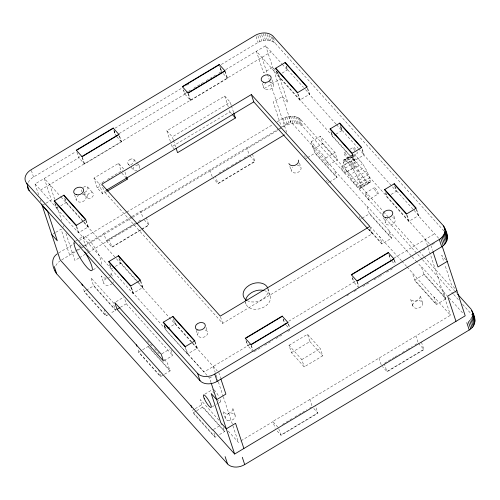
<?xml version="1.0" encoding="UTF-8"?>
<svg xmlns="http://www.w3.org/2000/svg" width="500" height="500" viewBox="0 0 500 500"><rect width="100%" height="100%" fill="white"/><g stroke="black" fill="none" stroke-linecap="round" stroke-linejoin="round"><path stroke-width="0.38" stroke-dasharray="2.5 1.88" d="M110.594 275.419L111.075 274.431L111.044 272.481L112.25 276.131M343.219 160.738L343.781 159.925L353.013 154.388L354.144 154.544C362.2 161.406 368.569 171.531 370.331 182.019L369.775 182.831L360.544 188.363L359.412 188.206C351.356 181.344 344.988 171.225 343.219 160.738L352.456 155.206L353.013 154.388M360.544 188.363L361.1 187.55L370.331 182.019M135.669 165.425L138.269 164.85A3.669 2.444 -41.9 0 1 138.537 169.225M28.306 182.431A12.844 9.194 -18.3 0 1 33.544 177.025L75.644 151.788M115.069 128.156L181.894 88.094M186.569 85.294L189.244 83.688M221.319 64.463L258.075 42.431C263.263 39.719 270.387 39.044 275.087 43.087L443.963 230.987M187.825 91.75L184.525 93.731L190.562 100.444L227.5 78.3L225.325 71.731M188.481 91.356L191.119 89.775M193.762 88.194L203.656 82.263M206.294 80.681L212.887 76.725M213.55 76.331L216.188 74.75M218.825 73.169L221.462 71.581L219.775 66.475M79.975 156.713L78.656 157.506L84.513 164.019L121.45 141.875L119.275 135.3M186.025 93.144L184.706 93.931L183.5 90.281M38.612 194.731L35.05 183.962L78.838 157.713L76.725 151.662M119.1 133.575L184.887 94.138L183.444 89.756M225.694 69.675L265.619 45.738L281.788 63.731M40.538 190.062L271.106 51.844M42.831 205.1L45.469 203.519M46.131 203.125L51.406 199.963L44.288 178.425L60.456 196.412M170.413 141.544L166.85 130.756L224.719 96.069L230.206 102.169L231.156 105.05M106.675 191.537L102.681 193.931L97.194 187.825L93.975 178.088L118.6 163.325L124.087 169.431M173.287 139.738L172.331 136.862L230.206 102.169M86.131 220.306L88.306 226.875L78.456 232.781L56.506 208.363L58.137 207.387M60.775 205.806L66.356 202.456L65.15 198.806M307.712 88.356L309.644 94.194L299.794 100.1L277.844 75.681L279.469 74.7M282.106 73.119L287.694 69.775L286.488 66.125M102.681 193.931L99.456 184.194L104.781 181.006M107.444 179.406L122.756 170.231M97.194 187.825L101.188 185.431M264.269 88.513L280.894 78.544M174.575 149.35L172.081 146.575L229.95 111.881L229.237 109.725M370.112 227.156L372.281 233.731L222.675 323.413L104.156 191.544L105.487 190.744M53.15 233.912L55.131 232.725M55.788 232.325L61.069 229.163L69.394 254.35L75.375 250.769M75.85 240.825L83.769 236.075M58.656 252.956L75.362 242.938M79.369 240.538L126.15 212.494M126.812 212.094L273.163 124.369M277.169 121.962C283.369 117.163 293.337 113.287 300.2 119.012L383.069 211.225M131.475 216.825L103.769 233.431L106.363 240.938L135.387 223.538M132.131 216.431L140.706 211.287L143.062 218.062M76.044 250.369L79.362 248.375M80.031 247.981L82.688 246.388M83.35 245.987L103.95 233.637M140.894 211.494L246.756 147.719L249.356 155.219M246.944 147.919L278.175 129.194M278.837 128.8L281.494 127.206M282.156 126.806L290.731 121.669L265.619 45.738M61.737 259.856L77.106 250.644M77.775 250.244L81.119 248.238M81.788 247.838L84.456 246.238M85.125 245.837L131.9 217.794M132.569 217.394L278.913 129.662M279.581 129.262C285.781 124.462 295.75 120.588 302.613 126.319L381.838 214.462M135.869 222.938L106.181 240.738L112.037 247.25L141.062 229.85M138.506 221.356L141.144 219.775M218.831 173.206L228.725 167.275M231.363 165.694L241.256 159.762M243.894 158.181L248.512 155.412M78.869 258.069L74.881 260.456L65.812 233.038M79.538 257.669L84.85 254.481M85.512 254.081L87.506 252.887M88.175 252.488L136.006 224.131M141.719 229.45L148.975 225.1L143.306 218.794M93.131 269.825L97.088 267.456M311.163 141.756L320.394 136.219L335.031 152.5L337.444 159.8L328.206 165.338L313.575 149.056L311.163 141.756L325.794 158.038L328.206 165.338M312.494 145.887L312.806 145.7L334.75 170.125L334.444 170.306L336.856 177.606L314.913 153.188L312.494 145.887L290.731 121.669M140.731 280.894L142.906 287.469L132.963 293.425L111.013 269.006L112.638 268.031M115.275 266.45L120.956 263.044L119.75 259.394M362.212 149L364.144 154.838L354.294 160.744L332.344 136.325L335.294 134.556M335.95 134.162L342.2 130.419L340.988 126.769M313.575 149.056L322.812 143.519L320.394 136.219M85.662 290.613L84.031 291.594L105.981 316.012L109.588 313.85M86.319 290.219L93.881 285.688L115.831 310.106L110.244 313.456M305.675 158.725L306.994 157.931M307.656 157.537L315.219 153L337.169 177.425L329.6 181.956M325.794 158.038L335.031 152.5M344.263 152.731L347.562 150.756M350.2 149.175L353.494 147.2A3.669 0.769 59.1 0 1 356.081 150.075M343.781 159.925L344.906 160.081L354.144 154.544M347.987 159.056A3.669 0.769 59.1 0 0 345.819 154.069A3.669 0.769 59.1 0 0 344.562 154.556A3.669 0.769 59.1 0 0 347.987 159.056L357.219 153.519M343.275 162.469L352.506 156.931L352.456 155.206M344.906 160.081L346.531 161.2L355.769 155.662M343.931 164.988L353.162 159.45L352.506 156.931M116.088 301.712L124.006 296.962M341.388 166.762L350.625 161.225M346.531 161.2L348.537 163.194L357.775 157.656M345.15 168.137L354.381 162.6L353.162 159.45M348.537 163.194L350.794 165.938L360.025 160.4M120.325 307.337L126.256 303.781L124.681 299.006M327.625 183.144L328.944 182.35M346.844 171.688L356.075 166.156L354.381 162.6M345.112 173.081A3.669 0.769 59.1 0 0 342.944 168.1A3.669 0.769 59.1 0 0 341.694 168.588A3.669 0.769 59.1 0 0 345.112 173.081L354.344 167.544A3.669 0.769 59.1 0 0 352.181 162.562A3.669 0.769 59.1 0 0 350.925 163.05A3.669 0.769 59.1 0 0 354.344 167.544M350.794 165.938L353.137 169.244L362.375 163.706M348.9 175.413L358.137 169.875L356.075 166.156M361.1 187.55L360.387 183.306L355.419 172.875L364.656 167.344M351.181 179.05L360.419 173.512L365.019 179.562L368.644 182.675L369.775 182.831M357.475 176.6L366.712 171.062M353.525 182.356L362.762 176.819M359.175 180.156L368.406 174.619M355.781 185.1L365.019 179.562M360.387 183.306L369.625 177.769M357.788 187.094L367.025 181.556M361.05 185.825L370.281 180.287M359.412 188.206L368.644 182.675M365.163 193.219L374.4 187.681M368.888 199.537A3.669 0.769 59.1 0 0 366.725 194.556A3.669 0.769 59.1 0 0 365.469 195.044A3.669 0.769 59.1 0 0 368.888 199.537L378.125 194A3.669 0.769 59.1 0 0 375.956 189.019A3.669 0.769 59.1 0 0 374.7 189.506A3.669 0.769 59.1 0 0 378.125 194M367 206.531L367.306 206.344L389.256 230.769L388.95 230.95L391.362 238.25L369.412 213.831L367 206.531L334.444 170.306M195.144 341.6L197.312 348.169L187.463 354.075L165.519 329.65L167.144 328.675M167.8 328.281L175.369 323.75L174.163 320.094M416.719 209.644L418.65 215.487L408.8 221.388L386.85 196.969L387.156 196.788L385.95 193.131M391.119 194.412L396.7 191.062L395.25 186.681M140.162 351.262L138.537 352.238L160.487 376.656L170.338 370.75L148.387 346.331L140.825 350.863M360.181 219.369L361.5 218.575M362.156 218.181L369.725 213.65L391.669 238.069L381.819 243.975L368.038 228.637M161.887 353.794L169.8 349.05M164.137 360.613L172.719 355.469L170.912 350.019M401.419 260.637L370.731 227.019M253.325 351.856L247.656 345.544L249.638 344.363M358.875 287.725L353.706 281.975L355.025 281.181M249.819 344.562L204.031 372.013L166.15 330.369M288.769 321.213L355.206 281.388M394.15 258.038L434.619 233.781M210.975 382.456L209.537 378.106L211.688 376.819M346.75 295.85L349.406 294.256M354.062 291.469L356.719 289.875M422.9 250.2L425.556 248.612M432.194 244.631L434.831 243.05M254.169 351.662L262.087 346.919M264.725 345.337L272.638 340.594M275.938 338.612L281.875 335.056M287.812 331.494L290.45 329.913M362.856 286.506L368.794 282.95M374.069 279.788L378.688 277.019M379.35 276.625L383.306 274.25M386.606 272.275L392.544 268.712M204.944 394.094L212.862 389.35M289.019 345.344L307.488 334.275L320.294 348.519L322.706 355.819L304.237 366.894L291.431 352.644L289.019 345.344L301.819 359.588L304.237 366.894M407.1 266.962L433.913 297.319L434.219 297.131L450.494 315.244L415.944 335.962L418.113 342.531M421.506 267.175L421.812 266.994L443.762 291.413L443.45 291.6L445.869 298.9L423.919 274.475L421.506 267.175L417.369 262.575M194.525 409.075L192.544 410.262L193.35 412.694L215.3 437.119L213.85 432.738M195.181 408.681L201.781 404.725M291.431 352.644L309.906 341.575L307.488 334.275M195.987 411.112L193.044 412.881L214.988 437.3L217.938 435.538M196.65 410.719L202.894 406.975L224.838 431.4L218.594 435.138M212.394 406.737L215.694 404.756M216.35 404.363L218.331 403.175M218.994 402.781L220.312 401.987M301.819 359.588L320.294 348.519M213.544 429.419L222.119 424.281M309.481 408.212L312.306 406.838L309.894 399.531L415.944 335.962M282.438 424.425L292.331 418.494M294.969 416.912L306.844 409.794M384.531 363.225L387.831 361.25M388.488 360.85L394.425 357.294M395.087 356.9L399.7 354.131M402.344 352.55L406.956 349.781M407.619 349.387L412.238 346.619M414.875 345.037L417.512 343.45M228.219 431.056L238.388 442.356L240.381 441.163M241.05 440.763L272.95 421.681L275.125 428.25M106.281 278C104.475 278.281 102.219 277.819 101.394 276L103.806 283.3M336.581 124.7L341.887 130.6L340.2 125.494M116.412 258.688L217.269 370.906M207.05 375.35L187.769 353.888L185.6 347.319M287.694 69.775L303.519 87.381M305.556 89.65L309.644 94.194M342.2 130.419L358.019 148.025M358.531 148.594L364.144 154.838M396.7 191.062L413.544 209.806M414.056 210.375L418.65 215.487M282.3 64.3L287.387 69.956L285.938 65.575M336.069 124.131L309.331 94.381L307.162 87.806M438.612 238.219L418.344 215.669L416.169 209.1M278.231 73.381L272.744 67.275L263.506 72.812L256.388 51.275L429.375 243.756M445.731 259.756L441.744 255.319L443.844 261.669M454.894 288.406L451.4 284.525L444.819 264.619M322.812 143.519L337.444 159.8M383.594 211.806L418.512 250.662M419.038 251.238L423.725 256.456M424.25 257.038L454.475 290.675M455 291.256L457.081 293.575M385.487 218.525L421.969 259.119M422.494 259.7L453.244 293.919M453.762 294.494L458.975 300.294M462.625 304.356L472.006 314.794M388.95 230.95L411.688 256.25M412.2 256.825L416.856 262M443.45 291.6L447.081 295.631M449.15 297.938L463.144 313.506M401.931 261.212L406.587 266.388M368.856 229.025L382.125 243.787L379.712 236.488M368.106 229.081L372.281 233.731M221.462 71.581L219.719 65.95M223.325 73.656L227.5 78.3M391.825 261.144L394.819 264.475M229.95 111.881L231.45 113.55M249.856 155.775L255.025 161.531L218.088 183.675L213.412 178.475M418.356 343.263L424.025 349.569L387.088 371.712L382.413 366.519M166.85 130.756L172.331 136.862M309.906 341.575L322.706 355.819M116.775 136.675L121.45 141.875M286.275 325.269L288.769 328.044M133.856 159.462L137.344 163.35M137.844 163.9L139.338 165.569M128.112 164.006L133.6 170.113M121.819 173.062L126.306 178.056M309.894 399.531L272.769 421.475L278.438 427.781L280.85 435.087L317.794 412.938L315.375 405.637M313.8 408.5L317.975 413.144L281.038 435.288L276.363 430.087M93.975 178.088L99.456 184.194M87.575 187.006L93.062 193.106M83.537 193.494L87.531 197.931M120.956 263.044L137.8 281.788M138.312 282.356L142.906 287.469M66.356 202.456L88.306 226.875M175.369 323.75L192.213 342.488M192.719 343.056L197.312 348.169M60.963 196.981L83.406 221.95M83.912 222.519L115.9 258.113M35.05 183.962L56.812 208.175L55.369 203.8M164.562 325.55L165.95 329.606L133.269 293.244L131.094 286.675L133.394 293.381M208.562 377.019L209.537 378.106M126.256 303.781L172.719 355.469M147.506 340.731L152.606 346.413M154.65 348.688L159.756 354.363M164.35 359.475L167.919 363.45L167.613 363.638L170.025 370.938L148.081 346.512M218.85 420.119L200.475 399.675L200.169 399.862L202.581 407.163L224.531 431.581L223.081 427.2M358.137 169.875L360.419 173.512M353.137 169.244L355.419 172.875M113.925 130.425L115.544 134.925M430.869 245.425L432.531 250.45M425.387 239.319L450.494 315.244M407.175 215.362L409.106 221.206M434.219 297.131L436.631 304.431L414.681 280.012L412.269 272.712M406.625 214.819L408.8 221.388M394.706 186.137L396.394 191.25L363.837 155.025L361.662 148.456M393.825 215.85L395.037 219.5M422.562 302.731L420.144 295.431C421.294 300.312 412.85 303.256 410.494 298.95L412.906 306.25M385.4 192.587L386.85 196.969M383.694 217.906L385.381 223.019M394.325 259.769L395.531 263.419M394.387 260.294L395.594 263.95M421.425 342.062L423.844 349.369L386.9 371.512L384.487 364.212M389.137 254.919L390.588 259.3M388.956 254.719L390.406 259.1M352.669 154.719L354.6 160.562M352.119 154.175L354.294 160.744M331.45 132.487L332.656 136.137M359.212 216.45L359.7 217.906M330.9 131.944L332.344 136.325M298.169 94.075L300.1 99.913M326.656 180.225L327.144 181.681M297.619 93.531L299.794 100.1M357.388 281.913L358.837 286.294M357.206 281.712L358.65 286.094M273.4 37.975L275.087 43.087M300.2 119.012L302.613 126.319M352.444 277.794L353.888 282.175M379 358.106L381.175 364.675M352.256 277.594L353.706 281.975M272.2 37.038L273.894 42.144M299 118.075L301.419 125.375M270.806 36.269L272.494 41.375M297.606 117.306L300.019 124.606M268.994 34.95L270.925 40.794M296.031 116.719L298.45 124.025M267.281 34.569L269.212 40.412M294.319 116.337L296.737 123.637M265.219 33.663L267.394 40.231M292.506 116.163L294.919 123.462M278.469 74.112L287.887 102.587L282.4 96.481L273.169 102.019L281.294 126.594M276.7 71.112L278.15 75.494M304.713 155.8L305.194 157.262M276.394 71.3L277.844 75.681M263.337 33.694L265.506 40.269M290.619 116.194L293.031 123.494M261.663 34.669L263.594 40.512M288.706 116.438L291.119 123.737M259.762 35.119L261.694 40.956M286.8 116.888L289.219 124.188M257.906 35.763L259.837 41.6M284.95 117.531L287.362 124.831M271.956 79.787L273.406 84.169M299.481 163.019L300.931 167.4M256.137 36.587L258.075 42.431M283.181 118.356L285.6 125.656M261.875 57.381L267.219 73.55M267.462 74.287L269.163 79.431M269.406 80.162L286.981 133.312M262.306 83.306L263.756 87.688M289.831 166.537L291.281 170.912M225.144 71.525L227.319 78.094M252.431 154.025L254.844 161.325L217.9 183.469L215.487 176.169M220.381 67.613L221.831 71.994M231.394 105.769L233.538 112.238M224.719 96.069L228.287 106.85M288.519 324.075L289.725 327.725M288.337 323.869L289.544 327.519M283.331 319.225L284.538 322.875M283.15 319.019L284.6 323.4M267.944 288.725L270.119 295.3M188.388 93.875L190.562 100.444M188.206 93.669L190.375 100.244M210 170.062L212.175 176.637M245.506 302.625L245.987 304.088M251.337 345.487L252.787 349.869M251.156 345.288L252.6 349.663M246.394 341.369L247.838 345.75M245.969 340.438L247.656 345.544M173.525 140.463L175.662 146.931M171.363 144.419L172.081 146.575M220.5 316.844L222.675 323.413M206.112 327.506L207.562 331.887M235.087 415.119L232.675 407.812C233.819 412.7 225.375 415.644 223.019 411.331L225.438 418.631M218.775 372.569L220.669 378.312M213.269 366.475L215.219 372.369M216.194 375.312L218.144 381.206M218.388 381.944L223.025 395.944M223.269 396.681L238.388 442.356M196.219 330.294L197.913 335.4M194.831 341.781L197.006 348.35M119.338 135.831L121.269 141.669M146.381 217.6L148.794 224.9L111.85 247.044L109.438 239.744M114.087 130.456L115.6 135.363M113.969 130.775L115.412 135.156M185.294 347.5L187.463 354.075M125.006 172.213L126.844 177.775M173.369 318.819L175.056 323.931M118.6 163.325L121.131 170.975M164.619 325.819L165.825 329.469M164.069 325.275L165.519 329.65M140.425 281.081L142.594 287.65M102.706 187.162L104.156 191.544M158.619 369.9L160.794 376.475L138.844 352.05L137.637 348.4M130.787 286.856L132.963 293.425M118.956 258.119L120.65 263.231M82.338 157.45L84.513 164.019M82.156 157.244L84.325 163.812M109.869 264.444L111.319 268.825L78.763 232.6L76.588 226.025M109.562 264.625L111.013 269.006M84.488 192.175L85.931 196.556M85.825 220.494L88 227.062M74.594 194.963L76.281 200.069M104.119 309.256L106.287 315.825L84.344 291.406L83.131 287.756M76.281 226.213L78.456 232.781M64.6 198.263L66.05 202.644M49.775 184.531L54.631 199.225M57.062 206.575L61.681 220.544M63.381 225.688L63.869 227.156M54.819 203.25L56.506 208.363M31.369 170.456L33.544 177.025M40.275 199.756L40.987 201.906M340.15 125.438L341.719 130.425M82.344 194.469A5.138 3.675 -18.3 0 1 85.481 199.488A5.138 3.675 -18.3 0 1 77.606 201.544A5.138 3.675 -18.3 0 1 78.55 195.463M205.188 329.981A5.138 3.675 -18.3 0 1 206.875 335.138A5.138 3.675 -18.3 0 1 199.562 337.05A5.138 3.675 -18.3 0 1 199.15 331.562M392.663 217.6A5.138 3.675 -18.3 0 1 394.087 223.056A5.138 3.675 -18.3 0 1 386.406 224.3A5.138 3.675 -18.3 0 1 387.65 218.412M55.831 265.656A12.844 9.194 -18.3 0 1 59.719 261.163M113.494 281.731A5.138 3.675 -18.3 0 1 113.006 282.719M112.219 283.625A5.138 3.675 -18.3 0 1 104.694 284.475A5.138 3.675 -18.3 0 1 106.075 278.694M108.569 277.781A5.138 3.675 -18.3 0 1 109.869 277.7M297.344 165.319A5.138 3.675 -18.3 0 1 300.675 170.006A5.138 3.675 -18.3 0 1 293.281 172.7A5.138 3.675 -18.3 0 1 292.519 167.075M356.919 151.694A3.669 0.769 59.1 0 1 355.662 152.181M354.637 150.638A3.669 0.769 59.1 0 1 353.494 147.2M220.244 399.738A7.338 1.531 59.1 0 1 218.194 400.538M213.469 393A7.338 1.531 59.1 0 1 212.925 391.6M214.081 389.913A7.338 1.531 59.1 0 1 218.95 396.763M84.787 192.244A3.669 2.444 -41.9 0 0 87.875 189.037A3.669 2.444 -41.9 0 0 86.412 186.394L85.65 186.388A3.669 2.444 -41.9 0 0 83.231 187.544M82.044 191.831A3.669 2.444 -41.9 0 1 81.737 189.8M137.056 170.4A3.669 2.444 -41.9 0 1 133.444 169.831A3.669 2.444 -41.9 0 1 135.094 165.8M79.281 244.713A16.881 3.525 59.1 0 1 81.569 247.456M88.531 250.938A16.881 3.525 59.1 0 1 83.681 236.131A16.881 3.525 59.1 0 1 94.256 246.869A16.881 3.525 59.1 0 1 101.562 264.169M269.819 82.088A5.138 3.675 -18.3 0 1 272.95 87.106A5.138 3.675 -18.3 0 1 265.081 89.162A5.138 3.675 -18.3 0 1 266.019 83.081M264.181 290.538A12.844 9.194 -18.3 0 1 264.456 306.812L261.45 308.244A12.844 9.194 -18.3 0 1 245.519 301.725M267.9 288.562A12.844 9.194 -18.3 0 1 262.038 299.513L259.031 300.944A12.844 9.194 -18.3 0 1 247.494 300.794M412.875 304.3L412.719 305.3A5.138 3.675 -18.3 0 0 419.913 307.55A5.138 3.675 -18.3 0 0 420.906 301.087A5.138 3.675 -18.3 0 0 412.875 304.3M88.056 194.338L87.55 195.106A3.669 2.444 -41.9 0 0 88.688 198.55A3.669 2.444 -41.9 0 0 93.038 195.938A3.669 2.444 -41.9 0 0 91.9 192.494L91.137 192.494A3.669 2.444 -41.9 0 0 88.056 194.338M130.4 159.175L129.606 159.694A3.669 2.444 -41.9 0 0 128.394 164.331A3.669 2.444 -41.9 0 0 133.256 162.875A3.669 2.444 -41.9 0 0 132.781 158.75L130.4 159.175M91.469 278.387L91.163 278.569L93.575 285.869L115.525 310.294L113.112 302.987L113.419 302.806L91.469 278.387M424.225 274.294L414.375 280.2L436.325 304.619L446.175 298.712L424.225 274.294M227.806 420.538A5.138 3.675 -18.3 0 0 235.275 416.062A5.138 3.675 -18.3 0 0 227.7 414.025A5.138 3.675 -18.3 0 0 227.806 420.538"/><path stroke-width="0.75" d="M26.756 183.306L197.594 373.394A12.844 9.194 -18.3 0 0 214.769 374.056L439.3 239.462C443.638 236.831 447.081 230.631 443.631 226.006L272.675 35.788C267.975 31.744 260.85 32.413 255.656 35.125L31.131 169.725A12.844 9.194 -18.3 0 0 26.756 183.306L29.169 190.606L200.006 380.694A12.844 9.194 -18.3 0 0 217.188 381.356L441.712 246.762C448.55 242.675 448.656 235.037 444.85 228.538M55.069 270.619A12.844 9.194 -18.3 0 0 56.694 273.837L227.537 463.925A12.844 9.194 -18.3 0 0 244.713 464.588L469.237 329.988C476.075 325.906 476.181 318.269 472.375 311.769M57.306 253.856C50.881 257.781 52.069 266.144 55.406 271.775M41.7 204.062L60.163 259.887L212.575 430L212.881 429.819L234.65 454.031L465.219 315.812L442.244 246.35M76.425 150.406L113.369 128.262M182.475 86.838L219.419 64.688M81.912 156.512L118.856 134.369M187.963 92.938L224.906 70.794M251.35 94.556L101.737 184.244L220.263 316.112L369.869 226.431L251.35 94.556L253.762 101.856L367.581 228.5M106.156 190.344L253.762 101.856M107.338 191.137L127.306 179.169L126.844 177.775M233.775 112.956L235.438 117.987L177.569 152.681L176.137 148.369M284.325 134.906L136.669 223.731M117.025 309.312L114.769 302.5L161.225 354.194L163.481 361.006L117.025 309.312L119.663 307.731M245.425 338.45L282.369 316.306M351.475 274.875L388.413 252.731M250.912 344.556L287.85 322.413M356.962 280.981L393.9 258.837M447.231 261.425L437.994 266.962L433.006 251.881M456.887 290.625L447.65 296.163L455.981 321.35M284.969 62.656L306.919 87.075M339.475 123.3L361.425 147.725M393.981 183.95L415.925 208.369M275.738 68.194L297.681 92.613M330.238 128.837L352.188 153.256M384.744 189.481L406.694 213.906M457.606 294.156L471.156 309.231L471.881 311.425M232.444 114.656L235.438 117.987M126.306 178.056L127.306 179.169M118.231 255.931L140.181 280.35M63.637 195.338L85.581 219.762M172.644 316.631L194.594 341.05M54.4 200.875L76.35 225.3M108.906 261.519L130.85 285.944M163.406 322.169L185.356 346.587M42.175 205.5L47.663 211.6L57.319 240.806L51.831 234.7M288.869 163.612C291.225 167.925 299.669 164.981 298.519 160.1M474.787 319.069L472.362 312.881M447.262 235.837L444.369 227.219M471.894 310.45L474.312 317.75M445.062 229.938L447.475 237.237M472.587 313.169L475 320.469M443.631 226.006L444.594 228.925M445.319 231.112L446.044 233.306M444.994 231.388L447.413 238.688M472.519 314.613L474.938 321.919M444.656 232.856L447.069 240.156M472.181 316.081L474.6 323.387M444.05 234.312L446.469 241.612M471.581 317.544L473.994 324.844M443.194 235.731L445.606 243.031M470.719 318.962L473.137 326.262M442.1 237.081L444.513 244.381M469.625 320.306L472.038 327.612M440.794 238.331L443.206 245.631M468.319 321.562L470.731 328.862M439.3 239.462L441.712 246.762M466.825 322.688L469.237 329.988M220.906 379.031L225.894 394.106L216.663 399.644L211.175 393.537L220.831 422.744L226.319 428.844L235.55 423.312L243.875 448.462M214.769 374.056L217.188 381.356M242.294 457.287L244.713 464.588M211.219 383.181L234.65 454.031M197.594 373.394L200.006 380.694M225.119 456.625L227.537 463.925M190.938 405.394L191.625 407.481M136.431 344.75L136.912 346.213M81.925 284.106L82.406 285.569M54.281 266.537L56.694 273.837M29.169 190.606A12.844 9.194 -18.3 0 1 27.413 186.181M84.756 251.994A16.881 3.525 59.1 0 1 92.281 268.225A16.881 3.525 59.1 0 1 87.062 267.519L84.775 264.775A16.881 3.525 59.1 0 1 74.531 241.612M245.606 300.481A12.844 9.194 -18.3 0 1 249.081 294.481L251.65 292.569A12.844 9.194 -18.3 0 1 263.456 290.363M246.887 300.475A12.844 9.194 -18.3 0 1 246.669 287.181L249.237 285.269A12.844 9.194 -18.3 0 1 267.7 287.994M113.181 128.062L76.244 150.206L82.094 156.719L119.038 134.575L113.181 128.062M219.231 64.488L182.294 86.631L188.144 93.144L225.087 71L219.231 64.488M63.944 195.156L54.094 201.062L76.044 225.481L85.894 219.575L63.944 195.156M285.281 62.475L275.431 68.375L297.375 92.8L307.225 86.894L285.281 62.475M118.544 255.744L108.6 261.706L130.544 286.125L140.488 280.169L118.544 255.744M339.781 123.119L329.931 129.025L351.881 153.444L361.731 147.537L339.781 123.119M172.95 316.444L163.1 322.35L185.05 346.775L194.9 340.869L172.95 316.444M394.288 183.762L384.438 189.669L406.388 214.088L416.238 208.181L394.288 183.762M282.181 316.1L245.244 338.244L251.094 344.756L288.038 322.612L282.181 316.1M388.231 252.525L351.294 274.675L357.144 281.188L394.087 259.037L388.231 252.525M263.712 82.287A5.138 3.675 -18.3 0 0 271.181 77.812A5.138 3.675 -18.3 0 0 263.606 75.781A5.138 3.675 -18.3 0 0 263.712 82.287M76.244 194.675A5.138 3.675 -18.3 0 0 83.706 190.2A5.138 3.675 -18.3 0 0 76.131 188.162A5.138 3.675 -18.3 0 0 76.244 194.675M385.344 217.619A5.138 3.675 -18.3 0 0 392.806 213.15A5.138 3.675 -18.3 0 0 385.231 211.112A5.138 3.675 -18.3 0 0 385.344 217.619M197.869 330.006A5.138 3.675 -18.3 0 0 205.331 325.531A5.138 3.675 -18.3 0 0 197.763 323.494A5.138 3.675 -18.3 0 0 197.869 330.006M204.231 398.531A7.338 1.531 59.1 0 0 211.075 407.525A7.338 1.531 59.1 0 0 206.744 397.556A7.338 1.531 59.1 0 0 204.231 398.531"/></g></svg>
